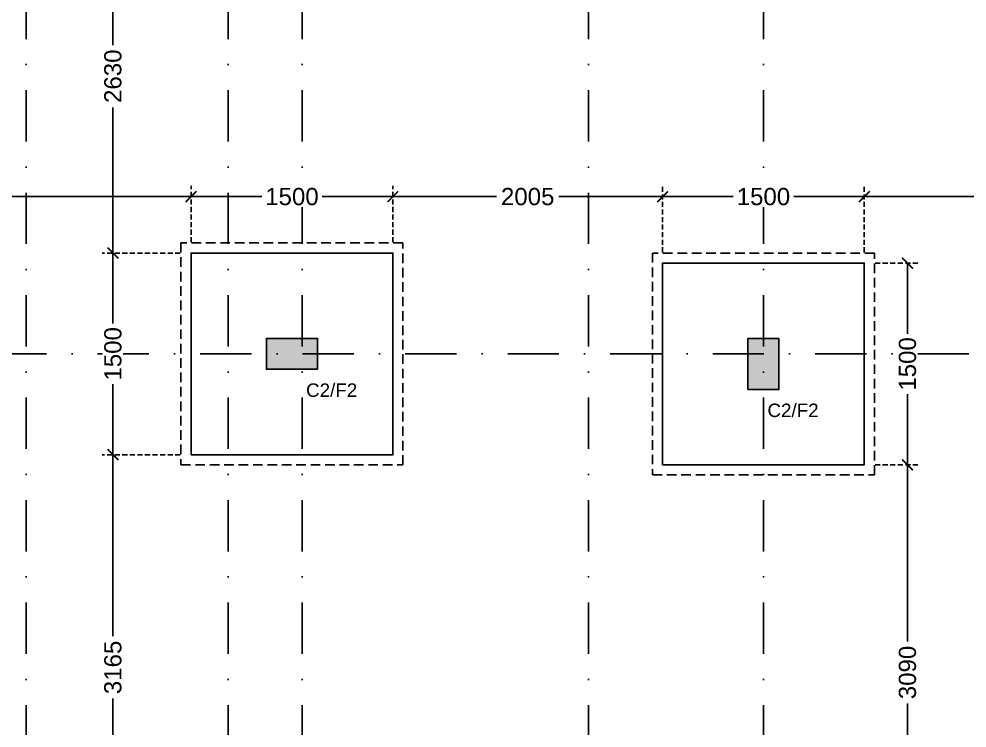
# Model space of a CAD drawing. Header units: millimetres. Extents: x -176651 to 954389, y -469666 to 486614.
# Drawn here: x 259313 to 266361, y 170242 to 175516 of the extents above; entities that cross this region are included whole.
import ezdxf
from ezdxf.xclip import XClip

# ---------------------------------------------------------------- set-up
doc = ezdxf.new("R2010")
doc.units = ezdxf.units.MM
doc.header["$LTSCALE"] = 150
doc.header["$XCLIPFRAME"] = 2
for name, pattern in [('1625E_Grid$0$DASHDOTX2', [50.8, 25.4, -12.7, 0, -12.7]), ('3BHK-W(SB)$0$HIDDEN', [0.375, 0.25, -0.125]), ('HIDDEN2', [4.7625, 3.175, -1.5875])]:
    doc.linetypes.add(name, pattern=pattern)
for name, color, linetype in [('1625E_Columns$0$ad-Column', 3, 'Continuous'), ('1625E_Columns$0$ad-Column Hatch', 125, 'Continuous'), ('1625E_Grid$0$ad-Grid', 8, '1625E_Grid$0$DASHDOTX2'), ('ad-External Dimensions', 6, 'Continuous'), ('ad-Footing line', 2, 'Continuous'), ('ad-Foundation text', 4, 'Continuous'), ('ad-PCC line', 8, 'HIDDEN2'), ("Plot's Boundary$0$ad-Road", 8, 'Continuous'), ("Plot's Boundary$0$ad-Road Hatch", 8, 'Continuous')]:
    doc.layers.add(name, color=color, linetype=linetype)
doc.styles.get("Standard").update_dxf_attribs({"font": 'arial.ttf'})
doc.dimstyles.new('A-75-DIM-INT (Framing)', dxfattribs={"dimscale": 100, "dimtxt": 1.6, "dimasz": 1, "dimexe": 1, "dimexo": 1, "dimgap": 0.5, "dimtad": 0, "dimdec": 0, "dimdsep": 46, "dimtxsty": 'Standard', "dimblk": 'ARCHTICK', "dimcen": 0.025, "dimclrd": 5, "dimclre": 5, "dimclrt": 256, "dimazin": 2, "dimtfac": 1, "dimtdec": 0, "dimtmove": 1, "dimatfit": 0, "dimldrblk": 'ARCHTICK', "dimfxl": 1, "dimfxlon": 1, "dimtfill": 1, "dimtolj": 1, "dimtzin": 0, "dimarcsym": 0})

# ---------------------------------------------------------------- blocks, each defined once
blk = doc.blocks.new('1625E_Grid')
at = {"layer": '1625E_Grid$0$ad-Grid', "ltscale": 0.1}
for points in [[(3298.6, -4913.6), (3298.6, -4663.6), (2945, -4460), (2945, 16170), (3298.6, 16373.6), (3298.6, 16623.6)], [(5348.6, -4913.6), (5348.6, -4663.6), (4995, -4460), (4995, 16170), (5348.6, 16373.6), (5348.6, 16623.6)], [(4445, -4460), (4445, 16170)], [(7125, -4460), (7125, 16170)], [(8425, -4460), (8425, 16170)], [(16050, 4630), (-1950, 4630)]]:
    blk.add_lwpolyline(points, dxfattribs=at)
blk = doc.blocks.new('1625E_Columns$0$zw$6AA0')
at = {"layer": '1625E_Columns$0$ad-Column Hatch', "transparency": 33554687}
h = blk.add_hatch(color=256, dxfattribs=at)
h.dxf.hatch_style = 1
h.paths.add_polyline_path([(0, -230), (380, -230), (380, 0), (0, 0)])
at = {"layer": '1625E_Columns$0$ad-Column'}
blk.add_lwpolyline([(0, -230), (380, -230), (380, 0), (0, 0)], close=True, dxfattribs=at)
blk = doc.blocks.new('1625E_Columns')
at = {"layer": '1625E_Columns$0$ad-Column', "xscale": -1}
for p, rotation in [((5110, 4745), 359.9999999999997), ((8310, 4745), 90)]:
    blk.add_blockref('1625E_Columns$0$zw$6AA0', p, dxfattribs=dict(at, rotation=rotation))
blk = doc.blocks.new('zw$D00E')
at = {"layer": 'ad-Footing line'}
for points in [[(-7950, -9740), (-6450, -9740), (-6450, -8240), (-7950, -8240)], [(-4445, -9815), (-2945, -9815), (-2945, -8315), (-4445, -8315)]]:
    blk.add_lwpolyline(points, close=True, dxfattribs=at)
at = {"layer": 'ad-PCC line', "ltscale": 0.15}
for points in [[(-8025, -9815), (-6375, -9815), (-6375, -8165), (-8025, -8165)], [(-4520, -9890), (-2870, -9890), (-2870, -8240), (-4520, -8240)]]:
    blk.add_lwpolyline(points, close=True, dxfattribs=at)
blk = doc.blocks.new('zw$3F63')
at = {"layer": 'ad-Foundation text', "char_height": 100, "width": 349.312, "attachment_point": 5}
for insert in [(-6904.8, -9260.8), (-3474.8, -9410.8)]:
    blk.add_mtext('\\pxt5;C2/F2', dxfattribs=dict(at, insert=insert))
blk = doc.blocks.new('_ArchTick')
at = {"color": 0, "linetype": 'ByBlock', "const_width": 0.15}
blk.add_lwpolyline([(-0.5, -0.5), (0.5, 0.5)], dxfattribs=at)
blk = doc.blocks.new('*D168')
at = {"layer": 'ad-External Dimensions', "linetype": '3BHK-W(SB)$0$HIDDEN', "lineweight": -2, "transparency": 16777216}
for p, q in [((3690, -5610), (3509.2, -5610)), ((4090, -8240), (3509.2, -8240))]:
    blk.add_line(p, q, dxfattribs=at)
at = {"layer": 'ad-External Dimensions', "lineweight": -2, "transparency": 16777216}
for p, q in [((3589.2, -5610), (3589.2, -6693)), ((3589.2, -8240), (3589.2, -7157))]:
    blk.add_line(p, q, dxfattribs=at)
at = {"layer": 'Defpoints', "color": 0, "transparency": 16777216}
for p in [(3770, -5610), (3589.2, -8240), (4170, -8240)]:
    blk.add_point(p, dxfattribs=at)
at = {"layer": 'ad-External Dimensions', "lineweight": -2, "transparency": 16777216, "xscale": 80, "yscale": 80, "zscale": 80}
for p, rotation in [((3589.2, -5610), 90), ((3589.2, -8240), 270)]:
    blk.add_blockref('_ArchTick', p, dxfattribs=dict(at, rotation=rotation))
at = {"layer": 'ad-External Dimensions', "transparency": 16777216, "insert": (3589.2, -6925), "char_height": 128, "attachment_point": 5, "rotation": 90, "bg_fill": 3, "box_fill_scale": 1.1, "bg_fill_color": 256, "bg_fill_true_color": 13158600, "bg_fill_transparency": 0}
blk.add_mtext('\\A1;2630', dxfattribs=at)
blk = doc.blocks.new('*D169')
at = {"layer": 'ad-External Dimensions', "linetype": '3BHK-W(SB)$0$HIDDEN', "lineweight": -2, "transparency": 16777216}
for p, q in [((4090, -8240), (3509.2, -8240)), ((4090, -9740), (3509.2, -9740))]:
    blk.add_line(p, q, dxfattribs=at)
at = {"layer": 'ad-External Dimensions', "lineweight": -2, "transparency": 16777216}
for p, q in [((3589.2, -8240), (3589.2, -8765.1)), ((3589.2, -9740), (3589.2, -9214.9))]:
    blk.add_line(p, q, dxfattribs=at)
at = {"layer": 'Defpoints', "color": 0, "transparency": 16777216}
for p in [(4170, -8240), (3589.2, -9740), (4170, -9740)]:
    blk.add_point(p, dxfattribs=at)
at = {"layer": 'ad-External Dimensions', "lineweight": -2, "transparency": 16777216, "xscale": 80, "yscale": 80, "zscale": 80}
for p, rotation in [((3589.2, -8240), 90), ((3589.2, -9740), 270)]:
    blk.add_blockref('_ArchTick', p, dxfattribs=dict(at, rotation=rotation))
at = {"layer": 'ad-External Dimensions', "transparency": 16777216, "insert": (3589.2, -8990), "char_height": 128, "attachment_point": 5, "rotation": 90, "bg_fill": 3, "box_fill_scale": 1.1, "bg_fill_color": 256, "bg_fill_true_color": 13158600, "bg_fill_transparency": 0}
blk.add_mtext('\\A1;1500', dxfattribs=at)
blk = doc.blocks.new('*D170')
at = {"layer": 'ad-External Dimensions', "linetype": '3BHK-W(SB)$0$HIDDEN', "lineweight": -2, "transparency": 16777216}
for p, q in [((4090, -9740), (3509.2, -9740)), ((4240, -12905), (3509.2, -12905))]:
    blk.add_line(p, q, dxfattribs=at)
at = {"layer": 'ad-External Dimensions', "lineweight": -2, "transparency": 16777216}
for p, q in [((3589.2, -9740), (3589.2, -11090.9)), ((3589.2, -12905), (3589.2, -11554.1))]:
    blk.add_line(p, q, dxfattribs=at)
at = {"layer": 'Defpoints', "color": 0, "transparency": 16777216}
for p in [(4170, -9740), (3589.2, -12905), (4320, -12905)]:
    blk.add_point(p, dxfattribs=at)
at = {"layer": 'ad-External Dimensions', "lineweight": -2, "transparency": 16777216, "xscale": 80, "yscale": 80, "zscale": 80}
for p, rotation in [((3589.2, -9740), 90), ((3589.2, -12905), 270)]:
    blk.add_blockref('_ArchTick', p, dxfattribs=dict(at, rotation=rotation))
at = {"layer": 'ad-External Dimensions', "transparency": 16777216, "insert": (3589.2, -11322.5), "char_height": 128, "attachment_point": 5, "rotation": 90, "bg_fill": 3, "box_fill_scale": 1.1, "bg_fill_color": 256, "bg_fill_true_color": 13158600, "bg_fill_transparency": 0}
blk.add_mtext('\\A1;3165', dxfattribs=at)
blk = doc.blocks.new('*D174')
at = {"layer": 'ad-External Dimensions', "linetype": '3BHK-W(SB)$0$HIDDEN', "lineweight": -2, "transparency": 16777216}
for p, q in [((790, -8310), (790, -7740.9)), ((4170, -8160), (4170, -7740.9))]:
    blk.add_line(p, q, dxfattribs=at)
at = {"layer": 'ad-External Dimensions', "lineweight": -2, "transparency": 16777216}
for p, q in [((790, -7820.9), (2249.1, -7820.9)), ((4170, -7820.9), (2710.9, -7820.9))]:
    blk.add_line(p, q, dxfattribs=at)
at = {"layer": 'Defpoints', "color": 0, "transparency": 16777216}
for p in [(4170, -7820.9), (4170, -8240), (790, -8390)]:
    blk.add_point(p, dxfattribs=at)
at = {"layer": 'ad-External Dimensions', "lineweight": -2, "transparency": 16777216, "xscale": 80, "yscale": 80, "zscale": 80, "rotation": 180}
blk.add_blockref('_ArchTick', (790, -7820.9), dxfattribs=at)
at = {"layer": 'ad-External Dimensions', "lineweight": -2, "transparency": 16777216, "xscale": 80, "yscale": 80, "zscale": 80}
blk.add_blockref('_ArchTick', (4170, -7820.9), dxfattribs=at)
at = {"layer": 'ad-External Dimensions', "transparency": 16777216, "insert": (2480, -7820.9), "char_height": 128, "attachment_point": 5, "bg_fill": 3, "box_fill_scale": 1.1, "bg_fill_color": 256, "bg_fill_true_color": 13158600, "bg_fill_transparency": 0}
blk.add_mtext('\\A1;3380', dxfattribs=at)
blk = doc.blocks.new('*D175')
at = {"layer": 'ad-External Dimensions', "linetype": '3BHK-W(SB)$0$HIDDEN', "lineweight": -2, "transparency": 16777216}
for p, q in [((4170, -8160), (4170, -7740.9)), ((5670, -8160), (5670, -7740.9))]:
    blk.add_line(p, q, dxfattribs=at)
at = {"layer": 'ad-External Dimensions', "lineweight": -2, "transparency": 16777216}
for p, q in [((4170, -7820.9), (4695.1, -7820.9)), ((5670, -7820.9), (5144.9, -7820.9))]:
    blk.add_line(p, q, dxfattribs=at)
at = {"layer": 'Defpoints', "color": 0, "transparency": 16777216}
for p in [(5670, -7820.9), (4170, -8240), (5670, -8240)]:
    blk.add_point(p, dxfattribs=at)
at = {"layer": 'ad-External Dimensions', "lineweight": -2, "transparency": 16777216, "xscale": 80, "yscale": 80, "zscale": 80, "rotation": 180}
blk.add_blockref('_ArchTick', (4170, -7820.9), dxfattribs=at)
at = {"layer": 'ad-External Dimensions', "lineweight": -2, "transparency": 16777216, "xscale": 80, "yscale": 80, "zscale": 80}
blk.add_blockref('_ArchTick', (5670, -7820.9), dxfattribs=at)
at = {"layer": 'ad-External Dimensions', "transparency": 16777216, "insert": (4920, -7820.9), "char_height": 128, "attachment_point": 5, "bg_fill": 3, "box_fill_scale": 1.1, "bg_fill_color": 256, "bg_fill_true_color": 13158600, "bg_fill_transparency": 0}
blk.add_mtext('\\A1;1500', dxfattribs=at)
blk = doc.blocks.new('*D176')
at = {"layer": 'ad-External Dimensions', "linetype": '3BHK-W(SB)$0$HIDDEN', "lineweight": -2, "transparency": 16777216}
for p, q in [((5670, -8160), (5670, -7740.9)), ((7675, -8235), (7675, -7740.9))]:
    blk.add_line(p, q, dxfattribs=at)
at = {"layer": 'ad-External Dimensions', "lineweight": -2, "transparency": 16777216}
for p, q in [((5670, -7820.9), (6439.8, -7820.9)), ((7675, -7820.9), (6905.2, -7820.9))]:
    blk.add_line(p, q, dxfattribs=at)
at = {"layer": 'Defpoints', "color": 0, "transparency": 16777216}
for p in [(7675, -7820.9), (5670, -8240), (7675, -8315)]:
    blk.add_point(p, dxfattribs=at)
at = {"layer": 'ad-External Dimensions', "lineweight": -2, "transparency": 16777216, "xscale": 80, "yscale": 80, "zscale": 80, "rotation": 180}
blk.add_blockref('_ArchTick', (5670, -7820.9), dxfattribs=at)
at = {"layer": 'ad-External Dimensions', "lineweight": -2, "transparency": 16777216, "xscale": 80, "yscale": 80, "zscale": 80}
blk.add_blockref('_ArchTick', (7675, -7820.9), dxfattribs=at)
at = {"layer": 'ad-External Dimensions', "transparency": 16777216, "insert": (6672.5, -7820.9), "char_height": 128, "attachment_point": 5, "bg_fill": 3, "box_fill_scale": 1.1, "bg_fill_color": 256, "bg_fill_true_color": 13158600, "bg_fill_transparency": 0}
blk.add_mtext('\\A1;2005', dxfattribs=at)
blk = doc.blocks.new('*D177')
at = {"layer": 'ad-External Dimensions', "linetype": '3BHK-W(SB)$0$HIDDEN', "lineweight": -2, "transparency": 16777216}
for p, q in [((7675, -8235), (7675, -7740.9)), ((9175, -8235), (9175, -7740.9))]:
    blk.add_line(p, q, dxfattribs=at)
at = {"layer": 'ad-External Dimensions', "lineweight": -2, "transparency": 16777216}
for p, q in [((7675, -7820.9), (8200.1, -7820.9)), ((9175, -7820.9), (8649.9, -7820.9))]:
    blk.add_line(p, q, dxfattribs=at)
at = {"layer": 'Defpoints', "color": 0, "transparency": 16777216}
for p in [(9175, -7820.9), (7675, -8315), (9175, -8315)]:
    blk.add_point(p, dxfattribs=at)
at = {"layer": 'ad-External Dimensions', "lineweight": -2, "transparency": 16777216, "xscale": 80, "yscale": 80, "zscale": 80, "rotation": 180}
blk.add_blockref('_ArchTick', (7675, -7820.9), dxfattribs=at)
at = {"layer": 'ad-External Dimensions', "lineweight": -2, "transparency": 16777216, "xscale": 80, "yscale": 80, "zscale": 80}
blk.add_blockref('_ArchTick', (9175, -7820.9), dxfattribs=at)
at = {"layer": 'ad-External Dimensions', "transparency": 16777216, "insert": (8425, -7820.9), "char_height": 128, "attachment_point": 5, "bg_fill": 3, "box_fill_scale": 1.1, "bg_fill_color": 256, "bg_fill_true_color": 13158600, "bg_fill_transparency": 0}
blk.add_mtext('\\A1;1500', dxfattribs=at)
blk = doc.blocks.new('*D187')
at = {"layer": 'ad-External Dimensions', "linetype": '3BHK-W(SB)$0$HIDDEN', "lineweight": -2, "transparency": 16777216}
for p, q in [((9175, -8235), (9175, -7740.9)), ((11405, -8385), (11405, -7740.9))]:
    blk.add_line(p, q, dxfattribs=at)
at = {"layer": 'ad-External Dimensions', "lineweight": -2, "transparency": 16777216}
for p, q in [((9175, -7820.9), (10058, -7820.9)), ((11405, -7820.9), (10522, -7820.9))]:
    blk.add_line(p, q, dxfattribs=at)
at = {"layer": 'Defpoints', "color": 0, "transparency": 16777216}
for p in [(11405, -7820.9), (9175, -8315), (11405, -8465)]:
    blk.add_point(p, dxfattribs=at)
at = {"layer": 'ad-External Dimensions', "lineweight": -2, "transparency": 16777216, "xscale": 80, "yscale": 80, "zscale": 80, "rotation": 180}
blk.add_blockref('_ArchTick', (9175, -7820.9), dxfattribs=at)
at = {"layer": 'ad-External Dimensions', "lineweight": -2, "transparency": 16777216, "xscale": 80, "yscale": 80, "zscale": 80}
blk.add_blockref('_ArchTick', (11405, -7820.9), dxfattribs=at)
at = {"layer": 'ad-External Dimensions', "transparency": 16777216, "insert": (10290, -7820.9), "char_height": 128, "attachment_point": 5, "bg_fill": 3, "box_fill_scale": 1.1, "bg_fill_color": 256, "bg_fill_true_color": 13158600, "bg_fill_transparency": 0}
blk.add_mtext('\\A1;2230', dxfattribs=at)
blk = doc.blocks.new('*D147')
at = {"layer": 'ad-External Dimensions', "linetype": '3BHK-W(SB)$0$HIDDEN', "lineweight": -2, "transparency": 16777216}
for p, q in [((9255, -8315), (9576.3, -8315)), ((9255, -9815), (9576.3, -9815))]:
    blk.add_line(p, q, dxfattribs=at)
at = {"layer": 'ad-External Dimensions', "lineweight": -2, "transparency": 16777216}
for p, q in [((9496.3, -8315), (9496.3, -8840.1)), ((9496.3, -9815), (9496.3, -9289.9))]:
    blk.add_line(p, q, dxfattribs=at)
at = {"layer": 'Defpoints', "color": 0, "transparency": 16777216}
for p in [(9175, -8315), (9175, -9815), (9496.3, -9815)]:
    blk.add_point(p, dxfattribs=at)
at = {"layer": 'ad-External Dimensions', "lineweight": -2, "transparency": 16777216, "xscale": 80, "yscale": 80, "zscale": 80}
for p, rotation in [((9496.3, -8315), 90), ((9496.3, -9815), 270)]:
    blk.add_blockref('_ArchTick', p, dxfattribs=dict(at, rotation=rotation))
at = {"layer": 'ad-External Dimensions', "transparency": 16777216, "insert": (9496.3, -9065), "char_height": 128, "attachment_point": 5, "rotation": 90, "bg_fill": 3, "box_fill_scale": 1.1, "bg_fill_color": 256, "bg_fill_true_color": 13158600, "bg_fill_transparency": 0}
blk.add_mtext('\\A1;1500', dxfattribs=at)
blk = doc.blocks.new('*D148')
at = {"layer": 'ad-External Dimensions', "linetype": '3BHK-W(SB)$0$HIDDEN', "lineweight": -2, "transparency": 16777216}
for p, q in [((9255, -9815), (9576.3, -9815)), ((9030, -12905), (9576.3, -12905))]:
    blk.add_line(p, q, dxfattribs=at)
at = {"layer": 'ad-External Dimensions', "lineweight": -2, "transparency": 16777216}
for p, q in [((9496.3, -9815), (9496.3, -11129.1)), ((9496.3, -12905), (9496.3, -11590.9))]:
    blk.add_line(p, q, dxfattribs=at)
at = {"layer": 'Defpoints', "color": 0, "transparency": 16777216}
for p in [(9175, -9815), (8950, -12905), (9496.3, -12905)]:
    blk.add_point(p, dxfattribs=at)
at = {"layer": 'ad-External Dimensions', "lineweight": -2, "transparency": 16777216, "xscale": 80, "yscale": 80, "zscale": 80}
for p, rotation in [((9496.3, -9815), 90), ((9496.3, -12905), 270)]:
    blk.add_blockref('_ArchTick', p, dxfattribs=dict(at, rotation=rotation))
at = {"layer": 'ad-External Dimensions', "transparency": 16777216, "insert": (9496.3, -11360), "char_height": 128, "attachment_point": 5, "rotation": 90, "bg_fill": 3, "box_fill_scale": 1.1, "bg_fill_color": 256, "bg_fill_true_color": 13158600, "bg_fill_transparency": 0}
blk.add_mtext('\\A1;3090', dxfattribs=at)
blk = doc.blocks.new("Plot's Boundary$0$A$C4fb60e89")
at = {"layer": "Plot's Boundary$0$ad-Road Hatch", "ltscale": 5, "transparency": 33554687}
h = blk.add_hatch(dxfattribs=at)
h.set_pattern_fill('AR-HBONE', color=256, scale=15)
h.set_pattern_definition([(45, (-193247.7, -428758.8), (0, 2155.2615), [4572, -1524]), (135, (-192170.1, -427681.1), (2e-13, 2155.2615), [4572, -1524])])
h.paths.add_polyline_path([(175594.5, -250241), (169177.9, -249341.1), (167473.5, -249057.1), (167473.5, -138693.9), (101313.5, -138693.9), (101313.5, -199953.9), (101307.7, -237994.6), (101040.4, -268291), (101007.7, -280967.7), (101066.4, -293683.6), (101242.5, -311127.2), (100909.9, -319343.6), (100949.1, -333937.5), (100668.7, -366959.6), (100727.3, -390982.9), (100668.7, -404585.6), (100538.2, -420418.5), (100466.5, -428758.8), (92426.2, -427265.5), (92163.5, -427209.5), (92163.5, -321453.9), (24803.5, -321453.9), (24803.5, -412960.5), (15653.5, -411028.6), (15653.5, -321452.2), (-19535.1, -321452.2), (-34427.5, -319476.7), (-65207.4, -315394.6), (-171770.1, -301268.1), (-185853.9, -298333.1), (-193247.7, -296831.5), (-193244, -292907.6), (-191913.8, -285219.4), (-191838.8, -284678.8), (-183397.4, -286393.2), (-169722.9, -289242.8), (-53141.2, -304697.5), (-18730.1, -309262.2), (15653.3, -309262.2), (15653.5, 703.4), (24803.5, 1114.6), (24803.5, -129543.9), (92163.5, -129543.9), (92163.5, 15133.3), (101313.5, 17712.8), (101313.5, -129543.9), (167473.5, -129543.9), (167473.5, 35551.6), (175738, 37855), (175848.8, 28595.3), (175835.8, 25947.4), (175777.1, 14040.5), (175855.3, 2315.8), (175659.7, -18036.1), (175731.4, -34038.6), (175718.4, -46839.2), (175672.7, -63402.4), (175816.2, -82071.9), (175542.3, -106356), (175490.2, -124640.8), (175574.9, -145018.8), (175731.4, -168892), (175796.6, -181268.8), (175796.6, -192667.4), (175744.5, -208200.3), (175829.2, -223276.8), (175887.9, -234871.1)])
h.paths.add_polyline_path([(24803.5, -309263.9), (92163.5, -309263.9), (92163.5, -138693.9), (24803.5, -138693.9)], flags=16)
blk = doc.blocks.new("Plot's Boundary")
at = {"layer": "Plot's Boundary$0$ad-Road", "ltscale": 5}
blk.add_blockref("Plot's Boundary$0$A$C4fb60e89", (191838.8, 428758.8), dxfattribs=at)
blk = doc.blocks.new('zw$2C0D')
at = {"layer": 'ad-External Dimensions'}
dim = blk.add_linear_dim(base=(3589.2, -8240), p1=(3770, -5610), p2=(4170, -8240), angle=90, dimstyle='A-75-DIM-INT (Framing)', override={"dimscale": 80, "dimblk": 'ArchTick', "dimclrd": 256, "dimclre": 256, "dimfxl": 10, "dimtfill": 1, "dimtfillclr": 0}, dxfattribs=at)
dim.commit()
dim.dimension.update_dxf_attribs({"geometry": '*D168', "text_midpoint": (3589.2, -6925)})
dim = blk.add_linear_dim(base=(3589.2, -9740), p1=(4170, -8240), p2=(4170, -9740), angle=90, dimstyle='A-75-DIM-INT (Framing)', override={"dimscale": 80, "dimblk": 'ArchTick', "dimclrd": 256, "dimclre": 256, "dimfxl": 10, "dimtfill": 1, "dimtfillclr": 0}, dxfattribs=at)
dim.commit()
dim.dimension.update_dxf_attribs({"geometry": '*D169', "text_midpoint": (3589.2, -8990)})
dim = blk.add_linear_dim(base=(4170, -7820.9), p1=(790, -8390), p2=(4170, -8240), dimstyle='A-75-DIM-INT (Framing)', override={"dimscale": 80, "dimblk": 'ArchTick', "dimclrd": 256, "dimclre": 256, "dimfxl": 10, "dimtfill": 1, "dimtfillclr": 0}, dxfattribs=at)
dim.commit()
dim.dimension.update_dxf_attribs({"geometry": '*D174', "text_midpoint": (2480, -7820.9)})
dim = blk.add_linear_dim(base=(3589.2, -12905), p1=(4170, -9740), p2=(4320, -12905), angle=90, dimstyle='A-75-DIM-INT (Framing)', override={"dimscale": 80, "dimblk": 'ArchTick', "dimclrd": 256, "dimclre": 256, "dimfxl": 10, "dimtfill": 1, "dimtfillclr": 0}, dxfattribs=at)
dim.commit()
dim.dimension.update_dxf_attribs({"geometry": '*D170', "text_midpoint": (3589.2, -11322.5)})
dim = blk.add_linear_dim(base=(5670, -7820.9), p1=(4170, -8240), p2=(5670, -8240), dimstyle='A-75-DIM-INT (Framing)', override={"dimscale": 80, "dimblk": 'ArchTick', "dimclrd": 256, "dimclre": 256, "dimfxl": 10, "dimtfill": 1, "dimtfillclr": 0}, dxfattribs=at)
dim.commit()
dim.dimension.update_dxf_attribs({"geometry": '*D175', "text_midpoint": (4920, -7820.9)})
dim = blk.add_linear_dim(base=(7675, -7820.9), p1=(5670, -8240), p2=(7675, -8315), dimstyle='A-75-DIM-INT (Framing)', override={"dimscale": 80, "dimblk": 'ArchTick', "dimclrd": 256, "dimclre": 256, "dimfxl": 10, "dimtfill": 1, "dimtfillclr": 0}, dxfattribs=at)
dim.commit()
dim.dimension.update_dxf_attribs({"geometry": '*D176', "text_midpoint": (6672.5, -7820.9)})
dim = blk.add_linear_dim(base=(9175, -7820.9), p1=(7675, -8315), p2=(9175, -8315), dimstyle='A-75-DIM-INT (Framing)', override={"dimscale": 80, "dimblk": 'ArchTick', "dimclrd": 256, "dimclre": 256, "dimfxl": 10, "dimtfill": 1, "dimtfillclr": 0}, dxfattribs=at)
dim.commit()
dim.dimension.update_dxf_attribs({"geometry": '*D177', "text_midpoint": (8425, -7820.9)})
dim = blk.add_linear_dim(base=(11405, -7820.9), p1=(9175, -8315), p2=(11405, -8465), dimstyle='A-75-DIM-INT (Framing)', override={"dimscale": 80, "dimblk": 'ArchTick', "dimclrd": 256, "dimclre": 256, "dimfxl": 10, "dimtfill": 1, "dimtfillclr": 0}, dxfattribs=at)
dim.commit()
dim.dimension.update_dxf_attribs({"geometry": '*D187', "text_midpoint": (10290, -7820.9)})
dim = blk.add_linear_dim(base=(9496.3, -9815), p1=(9175, -8315), p2=(9175, -9815), angle=90, dimstyle='A-75-DIM-INT (Framing)', override={"dimscale": 80, "dimblk": 'ArchTick', "dimclrd": 256, "dimclre": 256, "dimfxl": 10, "dimtfill": 1, "dimtfillclr": 0}, dxfattribs=at)
dim.commit()
dim.dimension.update_dxf_attribs({"geometry": '*D147', "text_midpoint": (9496.3, -9065)})
dim = blk.add_linear_dim(base=(9496.3, -12905), p1=(9175, -9815), p2=(8950, -12905), angle=90, dimstyle='A-75-DIM-INT (Framing)', override={"dimscale": 80, "dimblk": 'ArchTick', "dimclrd": 256, "dimclre": 256, "dimfxl": 10, "dimtfill": 1, "dimtfillclr": 0}, dxfattribs=at)
dim.commit()
dim.dimension.update_dxf_attribs({"geometry": '*D148', "text_midpoint": (9496.3, -11360)})

msp = doc.modelspace()

# ---------------------------------------------------------------- block references
ref = msp.add_blockref("Plot's Boundary", (0, 0))
XClip(ref).set_block_clipping_path([(245322.2775057808, 154244.8999686334), (289002.2775057808, 204914.8999686334)])

# ---------------------------------------------------------------- next in the draw order: block references
msp.add_blockref('1625E_Grid', (256422.3, 168394.9))

# ---------------------------------------------------------------- next in the draw order: block references
at = {"layer": 'ad-External Dimensions'}
for name, p in [('zw$D00E', (268542.3, 182014.9)), ('1625E_Columns', (256422.3, 168394.9)), ('zw$3F63', (268542.3, 182014.9))]:
    msp.add_blockref(name, p, dxfattribs=at)

# ---------------------------------------------------------------- next in the draw order: block references
msp.add_blockref('zw$2C0D', (256422.3, 182014.9), dxfattribs=at)

doc.saveas('drawing.dxf')
